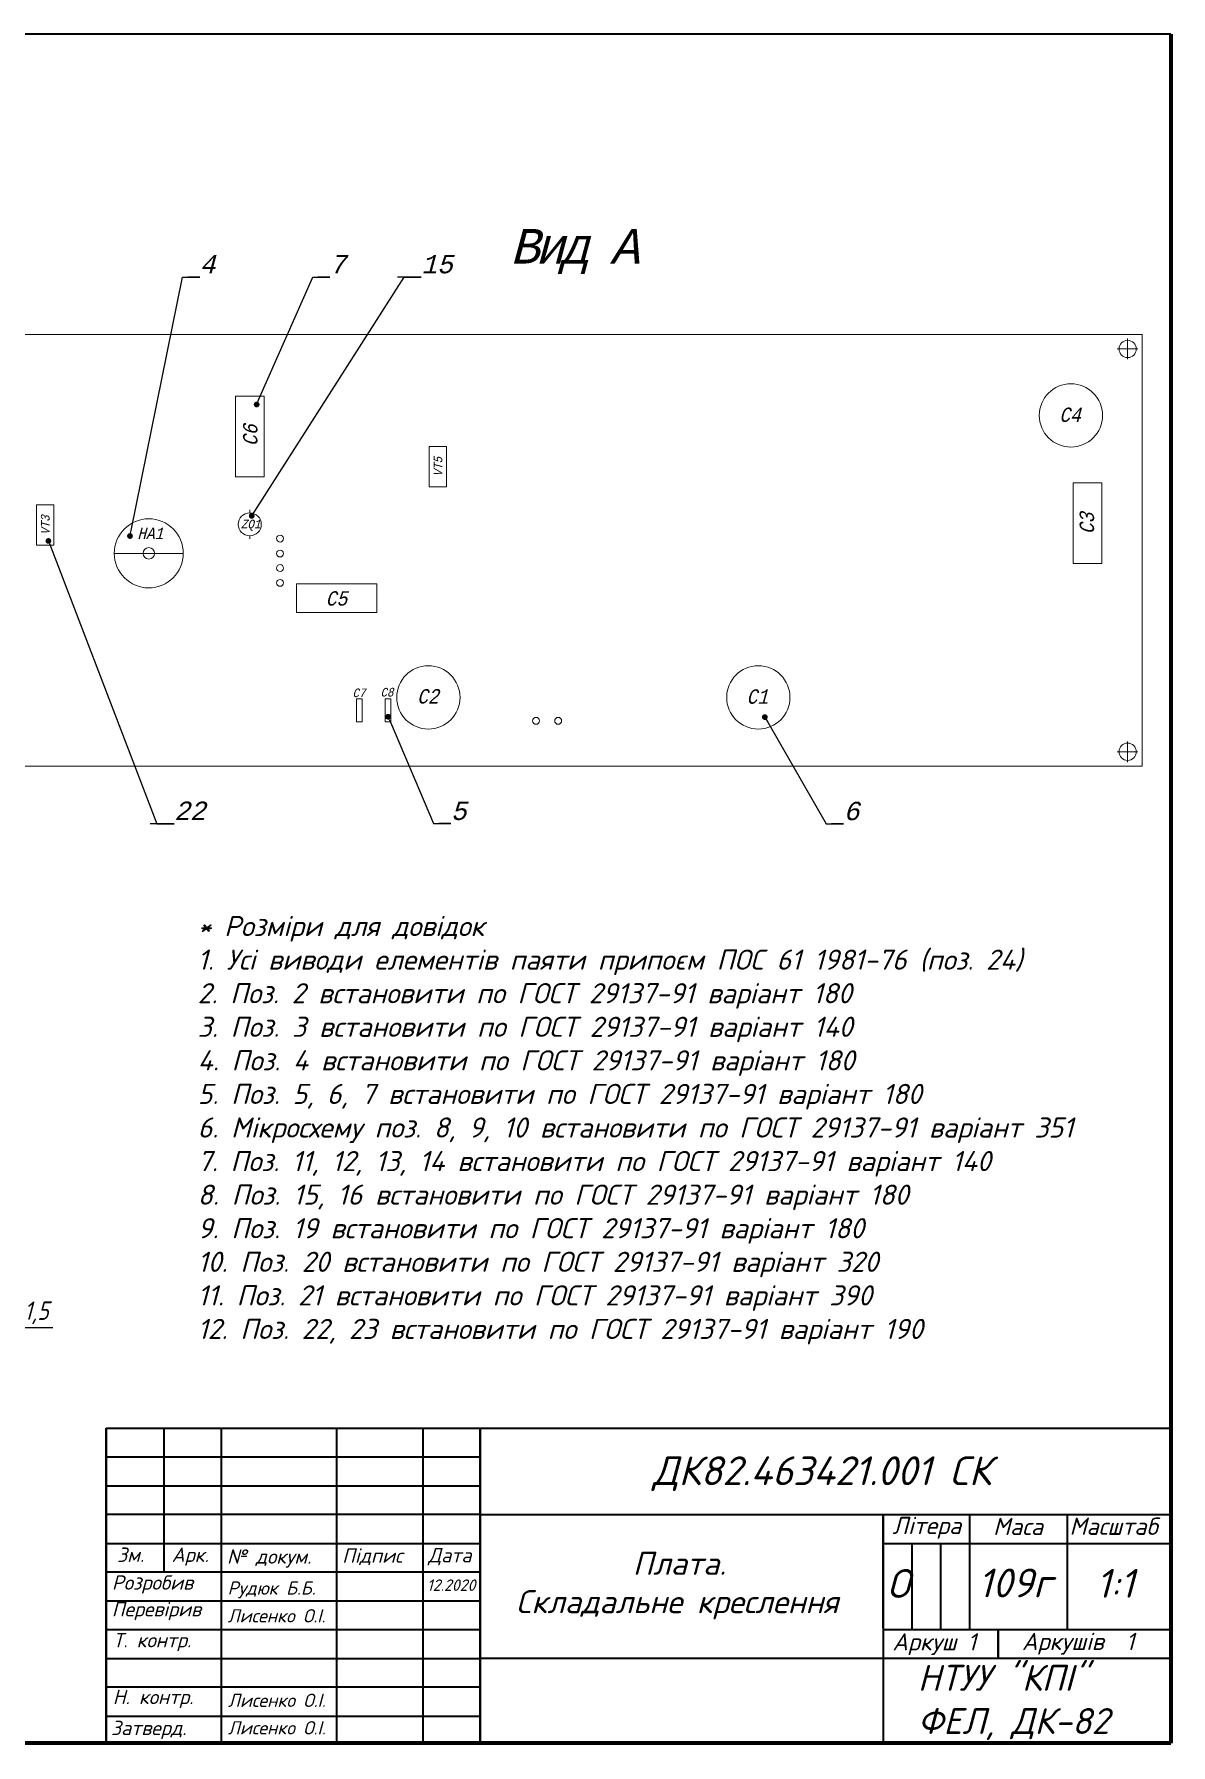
# Paper-space layout 'Лист1' of a CAD drawing. Header units: millimetres. Extents: x 0 to 420, y 0 to 297.
# Drawn here: x 222.5 to 420, y -0.3 to 297 of the extents above; entities that cross this region are included whole.
import ezdxf
from ezdxf import colors
from ezdxf.entities.mleader import LeaderData, LeaderLine
from ezdxf.math import Vec2, Vec3

# ---------------------------------------------------------------- set-up
doc = ezdxf.new("R2010")
doc.units = ezdxf.units.MM
doc.layers.get('0').update_dxf_attribs({"lineweight": 13})
doc.layers.add('Основная', color=7, linetype='Continuous', lineweight=70)
doc.layers.add('схема', color=7, linetype='Continuous', lineweight=35)
doc.styles.get("Standard").update_dxf_attribs({"font": 'isocteur.ttf', "width": 0.85, "oblique": 15})
doc.styles.add('стиль1', font='isocpeui.ttf')
doc.dimstyles.new('Копия ISO-25', dxfattribs={"dimtxt": 2.5, "dimasz": 2.5, "dimexe": 1.25, "dimexo": 0.625, "dimtad": 1, "dimtih": 1, "dimtoh": 1, "dimtxsty": 'Standard', "dimcen": 2.5, "dimadec": 0, "dimazin": 0, "dimtfac": 1, "dimtmove": 1, "dimatfit": 3, "dimfxl": 1, "dimarcsym": 0})

# ---------------------------------------------------------------- blocks, each defined once
blk = doc.blocks.new('_Dot')
at = {"color": 0, "linetype": 'ByBlock', "lineweight": -2, "transparency": 33554674}
blk.add_line((-0.5, 0), (-1, 0), dxfattribs=at)
at = {"color": 0, "linetype": 'ByBlock', "transparency": 33554674, "const_width": 0.5}
blk.add_lwpolyline([(-0.25, 0, 1), (0.25, 0, 1)], format="xyb", close=True, dxfattribs=at)
blk = doc.blocks.new('*D147')
at = {"color": 0, "lineweight": -2, "transparency": 16777216}
for p, q in [((210.71, 75.49), (210.71, 77.99)), ((203.65, 72.99), (211.96, 72.99)), ((203.65, 71.49), (211.96, 71.49)), ((210.71, 72.99), (210.71, 71.49)), ((210.71, 72.99), (210.71, 71.49)), ((210.71, 72.24), (219.95, 72.24)), ((219.95, 72.24), (225.73, 72.24)), ((210.71, 68.99), (210.71, 66.49))]:
    blk.add_line(p, q, dxfattribs=at)
at = {"color": 0, "transparency": 16777216}
for points in [[(210.29, 75.49), (211.12, 75.49), (210.71, 72.99)], [(210.29, 68.99), (211.12, 68.99), (210.71, 71.49)]]:
    blk.add_solid(points, dxfattribs=at)
at = {"layer": 'Defpoints', "color": 0, "transparency": 16777216}
for p in [(203.02, 72.99), (203.02, 71.49), (210.71, 71.49)]:
    blk.add_point(p, dxfattribs=at)
at = {"color": 0, "transparency": 16777216, "insert": (222.84, 74.79), "char_height": 2.5, "attachment_point": 5, "style": 'стиль1'}
blk.add_mtext('{\\fISOCPEUR|b0|i0|c204|p34;\\H1.28x;\\Q15;\\W0.85;1,5}', dxfattribs=at)

psp = doc.layouts.new('Лист1')

# ---------------------------------------------------------------- linework, layer by layer
at = {"transparency": 33554674}
for p, q in [((414.999, 244.801), (216.999, 244.801)), ((412.499, 242.301), (412.499, 244.101)), ((414.999, 169.801), (414.999, 244.801)), ((412.499, 242.301), (410.699, 242.301)), ((412.499, 242.301), (412.499, 240.501)), ((412.499, 242.301), (414.299, 242.301)), ((257.434, 220.081), (257.434, 234.081)), ((257.434, 234.081), (262.434, 234.081)), ((262.434, 234.081), (262.434, 220.081)), ((291.12, 218.362), (291.12, 225.362)), ((291.12, 225.362), (294.12, 225.362)), ((294.12, 225.362), (294.12, 218.362)), ((294.12, 225.362), (294.12, 225.362)), ((262.434, 220.081), (257.434, 220.081)), ((294.12, 218.362), (291.12, 218.362)), ((408.029, 219.01), (403.029, 219.01)), ((403.029, 219.01), (403.029, 205.01)), ((408.029, 205.01), (408.029, 219.01)), ((222.892, 215.199), (225.892, 215.199)), ((222.892, 208.199), (222.892, 215.199)), ((225.892, 215.199), (225.892, 208.199)), ((259.934, 214.313), (259.934, 213.813)), ((225.892, 208.199), (222.892, 208.199)), ((259.934, 209.813), (259.934, 209.313)), ((242.382, 206.782), (236.382, 206.782)), ((242.382, 206.782), (248.382, 206.782)), ((403.029, 205.01), (408.029, 205.01)), ((268.035, 201.49), (282.035, 201.49)), ((268.035, 196.49), (268.035, 201.49)), ((282.035, 201.49), (282.035, 196.49)), ((282.035, 196.49), (268.035, 196.49)), ((278.465, 177.48), (278.465, 181.48)), ((278.465, 181.48), (279.465, 181.48)), ((279.465, 181.48), (279.465, 177.48)), ((283.465, 181.48), (283.465, 177.48)), ((284.465, 181.48), (283.465, 181.48)), ((284.465, 177.48), (284.465, 181.48)), ((279.465, 177.48), (278.465, 177.48)), ((283.465, 177.48), (284.465, 177.48)), ((412.499, 172.301), (412.499, 174.101)), ((216.999, 169.801), (414.999, 169.801)), ((412.499, 172.301), (410.699, 172.301)), ((412.499, 172.301), (412.499, 170.501)), ((412.499, 172.301), (414.299, 172.301))]:
    psp.add_line(p, q, dxfattribs=at)
for centre, radius in [((412.499, 242.301), 1.5), ((402.64, 230.749), 5.5), ((242.382, 206.782), 6), ((259.934, 211.813), 2), ((265.192, 209.351), 0.6), ((242.382, 206.782), 1), ((265.192, 206.747), 0.6), ((265.192, 204.222), 0.6), ((265.192, 201.651), 0.6), ((290.971, 181.741), 5.5), ((348.316, 181.741), 5.5), ((309.693, 177.671), 0.6), ((313.528, 177.671), 0.6), ((412.499, 172.301), 1.5)]:
    psp.add_circle(centre, radius, dxfattribs=at)
at = {"layer": 'Основная', "ltscale": 10, "transparency": 33554674}
for p, q in [((419.999, 297.001), (419.999, 0.001)), ((419.999, 0.001), (-0.001, 0.001))]:
    psp.add_line(p, q, dxfattribs=at)
at = {"layer": 'схема', "transparency": 33554674}
for p, q in [((419.999, 297.001), (-0.001, 297.001)), ((234.999, 0.001), (234.999, 54.718)), ((234.999, 54.718), (419.999, 54.718)), ((234.999, 54.718), (234.999, 0.001)), ((234.999, 30.001), (234.999, 54.718)), ((244.999, 54.718), (244.999, 30.001)), ((244.999, 54.718), (244.999, 29.718)), ((254.999, 0.001), (254.999, 54.718)), ((274.999, 54.718), (274.999, 0.001)), ((289.999, 54.718), (289.999, 0.001)), ((299.999, 54.718), (299.999, -0.282)), ((299.999, 0.001), (299.999, 54.718)), ((419.999, 0.001), (419.999, 55.001)), ((419.999, 40.001), (419.999, 55.001)), ((419.999, 54.718), (419.999, 0.001)), ((299.999, 49.718), (234.999, 49.718)), ((234.999, 44.718), (299.999, 44.718)), ((234.999, 40.001), (234.999, 30.001)), ((299.999, 39.718), (234.999, 39.718)), ((299.999, 39.718), (419.999, 39.718)), ((299.999, 39.718), (419.999, 39.718)), ((369.999, 39.718), (369.999, 0.001)), ((369.999, 35.001), (369.999, 39.718)), ((369.999, 20.001), (369.999, 39.718)), ((384.999, 39.718), (384.999, 19.718)), ((384.999, 39.718), (384.999, 35.001)), ((401.999, 39.718), (401.999, 19.718)), ((401.999, 39.718), (401.999, 20.001)), ((419.999, 40.001), (419.999, 35.001)), ((234.999, 34.718), (299.999, 34.718)), ((369.999, 35.001), (369.999, 20.001)), ((369.999, 34.718), (419.999, 34.718)), ((374.999, 34.718), (374.999, 19.718)), ((374.999, 34.718), (374.999, 20.001)), ((379.999, 34.718), (379.999, 19.718)), ((379.999, 34.718), (379.999, 20.001)), ((384.999, 35.001), (384.999, 20.001)), ((234.999, 25.001), (234.999, 30.001)), ((299.999, 30.001), (299.999, 25.001)), ((299.999, 29.718), (234.999, 29.718)), ((234.999, 24.718), (299.999, 24.718)), ((299.999, 19.718), (234.999, 19.718)), ((369.999, 20.001), (369.999, 15.001)), ((419.999, 19.718), (369.999, 19.718)), ((389.999, 19.718), (389.999, 14.718)), ((389.999, 15.001), (389.999, 19.718)), ((419.999, 20.001), (419.999, 15.001)), ((299.999, 0.001), (299.999, 15.001)), ((369.999, 15.001), (369.999, 0.001)), ((234.999, 14.718), (299.999, 14.718)), ((419.999, 14.718), (299.999, 14.718)), ((299.999, 9.718), (234.999, 9.718)), ((234.999, 4.718), (299.999, 4.718)), ((234.999, 0.001), (419.999, 0.001)), ((274.999, 0.001), (254.999, 0.001)), ((289.999, 0.001), (299.999, 0.001)), ((369.999, 0.001), (299.999, 0.001))]:
    psp.add_line(p, q, dxfattribs=at)

# ---------------------------------------------------------------- texts
at = {"transparency": 33554674, "attachment_point": 1}
for s, width, heights, insert, char_height in [('{\\T0.75;Вид А}', 31.61763, [0], (305.168, 263.146), 6), ('{\\Q15;\\W0.75;C4}', 4.05068, [0], (400.597, 232.114), 2.5), ('{\\Q15;\\W0.75;HA1}', 4.05068, [0], (240.379, 211.252), 2), ('{\\Q15;\\W0.75;ZQ1}', 4.05068, [0], (258.396, 212.629), 1.5), ('{\\Q15;\\W0.75;C5}', 4.05068, [0], (273.108, 200.197), 2.5), ('{\\Q15;\\W0.75;С7}', 1.73665, [1.648], (277.784, 183.286), 1.5), ('{\\Q15;\\W0.75;С8}', 4.05068, [0], (282.653, 183.398), 1.5), ('{\\Q15;\\W0.75;C2}', 4.05068, [0], (289, 183.184), 2.5), ('{\\Q15;\\W0.75;C1}', 4.05068, [0], (346.251, 183.144), 2.5)]:
    psp.add_mtext_dynamic_manual_height_columns(s, width=width, gutter_width=12.5, heights=heights, dxfattribs=dict(at, insert=insert, char_height=char_height))
at = {"transparency": 33554674, "attachment_point": 1, "rotation": 90}
for s, insert, char_height in [('{\\Q15;\\W0.75;C6}', (258.762, 225.409), 2.5), ('{\\Q15;\\W0.75;VT5}', (291.894, 220.154), 1.5), ('{\\Q15;\\W0.75;C3}', (404.159, 210.1), 2.5), ('{\\Q15;\\W0.75;VT3}', (223.636, 210.004), 1.5)]:
    psp.add_mtext_dynamic_manual_height_columns(s, width=4.05068, gutter_width=12.5, heights=[0], dxfattribs=dict(at, insert=insert, char_height=char_height))
at = {"transparency": 33554674, "insert": (290.728, 28.464), "char_height": 2, "attachment_point": 1, "style": 'стиль1'}
psp.add_mtext_dynamic_manual_height_columns('12.2020', width=12.75587, gutter_width=12.5, heights=[2.689], dxfattribs=at)
at = {"layer": 'схема', "transparency": 33554674, "attachment_point": 1, "style": 'стиль1'}
for s, width, gutter_width, heights, insert, char_height in [('* Розміри для довідок\\P1. Усі виводи елементів паяти припоєм ПОС 61 1981-76 (поз. 24) \\P2. Поз. 2 встановити по ГОСТ 29137-91 варіант 180\\P3. Поз. 3 встановити по ГОСТ 29137-91 варіант 140\\P4. Поз. 4 встановити по ГОСТ 29137-91 варіант 180\\P5. Поз. 5, 6, 7 встановити по ГОСТ 29137-91 варіант 180\\P6. Мікросхему поз. 8, 9, 10 встановити по ГОСТ 29137-91 варіант 351\\P7. Поз. 11, 12, 13, 14 встановити по ГОСТ 29137-91 варіант 140\\P8. Поз. 15, 16 встановити по ГОСТ 29137-91 варіант 180\\P9. Поз. 19 встановити по ГОСТ 29137-91 варіант 180\\P10. Поз. 20 встановити по ГОСТ 29137-91 варіант 320\\P11. Поз. 21 встановити по ГОСТ 29137-91 варіант 390\\P12. Поз. 22, 23 встановити по ГОСТ 29137-91 варіант 190', 185, 12.5, [0], (250.873, 143.754), 3.5), ('\\pi26.49091;Плата.\\P\\pi6.19697;Складальне креслення', 70, 17.5, [43.188], (299.999, 33.256), 4), ('О', 14.68521, 15, [0], (370.677, 30.249), 5), ('109г', 18.04963, 15, [0], (386.486, 30.345), 5), ('1:1', 14.68521, 15, [5.03], (407.023, 30.28), 5)]:
    psp.add_mtext_dynamic_manual_height_columns(s, width=width, gutter_width=gutter_width, heights=heights, dxfattribs=dict(at, insert=insert, char_height=char_height))
at = {"layer": 'схема', "lineweight": 80, "transparency": 33554674, "insert": (329.94, 49.844), "char_height": 5, "attachment_point": 1, "style": 'стиль1'}
psp.add_mtext_dynamic_manual_height_columns('ДК82.463421.001 СК', width=81.86775, gutter_width=12.5, heights=[0], dxfattribs=at)
at = {"layer": 'схема', "color": 0, "lineweight": 80, "transparency": 33554674, "attachment_point": 1, "style": 'стиль1'}
for s, width, insert, char_height in [('Літера', 13.34732, (371.612, 39.34), 3), ('Маса', 13.34732, (389.112, 39.165), 3), ('Масштаб', 13.34732, (402.388, 39.2), 3), ('Зм.', 8.25946, (236.869, 33.997), 2.5), ('Арк.', 8.25946, (246.358, 33.997), 2.5), ('№ докум.', 17.13629, (255.976, 33.691), 2.5), ('Підпис', 8.25946, (275.992, 33.849), 2.5), ('Дата', 8.25946, (290.931, 33.923), 2.5), ('Розробив', 20, (235.969, 29.171), 2.5), ('Перевірив', 20, (235.949, 24.535), 2.5), ('Т. контр.', 20, (236.168, 19.155), 2.5), ('Аркуш 1 ', 17.51191, (371.603, 19.113), 3), ('Аркушів  1', 26.54418, (394.13, 19.184), 3), ('НТУУ "КПІ"\\PФЕЛ, ДК-82', 41.25607, (376.013, 13.602), 4.5), ('Н. контр.', 20, (236.123, 9.285), 2.5), ('Затверд.', 20, (235.798, 3.892), 2.5)]:
    psp.add_mtext_dynamic_manual_height_columns(s, width=width, gutter_width=12.5, heights=[0], dxfattribs=dict(at, insert=insert, char_height=char_height))
at = {"layer": 'схема', "transparency": 33554674, "char_height": 2.3, "attachment_point": 1, "style": 'стиль1'}
for s, insert in [('Рудюк Б.Б.', (256.072, 28.112)), ('Лисенко О.І.', (256.072, 23.285)), ('Лисенко О.І.', (256.129, 8.594)), ('Лисенко О.І.', (256.115, 3.821))]:
    psp.add_mtext(s, dxfattribs=dict(at, insert=insert))

# ---------------------------------------------------------------- dimensions: what is measured, and where the dimension line sits
at = {"transparency": 33554674}
dim = psp.add_linear_dim(base=(210.706, 71.493), p1=(203.024, 72.993), p2=(203.024, 71.493), angle=90, text='{\\fISOCPEUR|b0|i0|c204|p34;\\H1.28x;\\Q15;\\W0.85;<>}', dimstyle='Копия ISO-25', override={"dimtxsty": 'стиль1'}, dxfattribs=at)
dim.commit()
dim.dimension.update_dxf_attribs({"geometry": '*D147', "text_midpoint": (220.573, 74.788)})

# ---------------------------------------------------------------- leaders
ml = psp.add_multileader_mtext('Standard', dxfattribs=at)
ml.set_content('15', color=256)
ml.set_leader_properties()
ml.set_arrow_properties(name='DOT')
ml.build(insert=Vec2(0, 0))
ml.multileader.update_dxf_attribs({"text_left_attachment_type": 6, "text_right_attachment_type": 6, "dogleg_length": 3, "arrow_head_size": 1})
ctx = ml.context
ctx.base_point, ctx.char_height, ctx.arrow_head_size, ctx.landing_gap_size, ctx.plane_origin = Vec3(289.746, 254.806), 3.2, 1, 0, Vec3(260.267, 213.293)
ctx.left_attachment, ctx.right_attachment = 6, 6
notes = []
notes.append((ctx, [(0, (1, 1, 0), (286.746, 254.806), (1, 0), 3, [(0, [(260.267, 213.293)], 0, [])])]))
ctx.mtext.insert, ctx.mtext.flow_direction = Vec3(289.746, 258.646), 5
ml = psp.add_multileader_mtext('Standard', dxfattribs=at)
ml.set_content('4', color=256)
ml.set_leader_properties()
ml.set_arrow_properties(name='DOT')
ml.build(insert=Vec2(0, 0))
ml.multileader.update_dxf_attribs({"text_left_attachment_type": 6, "text_right_attachment_type": 6, "dogleg_length": 3, "arrow_head_size": 1})
ctx = ml.context
ctx.base_point, ctx.char_height, ctx.arrow_head_size, ctx.landing_gap_size, ctx.plane_origin = Vec3(251.225, 254.793), 3.2, 1, 0, Vec3(239.11, 209.793)
ctx.left_attachment, ctx.right_attachment = 6, 6
notes.append((ctx, [(0, (1, 1, 0), (248.225, 254.793), (1, 0), 3, [(0, [(239.11, 209.793)], 0, [])])]))
ctx.mtext.insert, ctx.mtext.flow_direction = Vec3(251.225, 258.633), 5
ml = psp.add_multileader_mtext('Standard', dxfattribs=at)
ml.set_content('7', color=256)
ml.set_leader_properties()
ml.set_arrow_properties(name='DOT')
ml.build(insert=Vec2(0, 0))
ml.multileader.update_dxf_attribs({"text_left_attachment_type": 6, "text_right_attachment_type": 6, "dogleg_length": 3, "arrow_head_size": 1})
ctx = ml.context
ctx.base_point, ctx.char_height, ctx.arrow_head_size, ctx.landing_gap_size, ctx.plane_origin = Vec3(273.867, 254.781), 3.2, 1, 0, Vec3(261.125, 232.65)
ctx.left_attachment, ctx.right_attachment = 6, 6
notes.append((ctx, [(0, (1, 1, 0), (270.867, 254.781), (1, 0), 3, [(0, [(261.125, 232.65)], 0, [])])]))
ctx.mtext.insert, ctx.mtext.flow_direction = Vec3(273.867, 258.621), 5
ml = psp.add_multileader_mtext('Standard', dxfattribs=at)
ml.set_content('22', color=256)
ml.set_leader_properties()
ml.set_arrow_properties(name='DOT')
ml.build(insert=Vec2(0, 0))
ml.multileader.update_dxf_attribs({"text_left_attachment_type": 6, "text_right_attachment_type": 6, "dogleg_length": 3, "arrow_head_size": 1})
ctx = ml.context
ctx.base_point, ctx.char_height, ctx.arrow_head_size, ctx.landing_gap_size, ctx.plane_origin = Vec3(246.792, 159.799), 3.2, 1, 0, Vec3(224.932, 208.933)
ctx.left_attachment, ctx.right_attachment = 6, 6
notes.append((ctx, [(0, (1, 1, 0), (243.792, 159.799), (1, 0), 3, [(0, [(224.932, 208.933)], 0, [])])]))
ctx.mtext.insert, ctx.mtext.flow_direction = Vec3(246.792, 163.639), 5
ml = psp.add_multileader_mtext('Standard', dxfattribs=at)
ml.set_content('5', color=256)
ml.set_leader_properties()
ml.set_arrow_properties(name='DOT')
ml.build(insert=Vec2(0, 0))
ml.multileader.update_dxf_attribs({"text_left_attachment_type": 6, "text_right_attachment_type": 6, "dogleg_length": 3, "arrow_head_size": 1})
ctx = ml.context
ctx.base_point, ctx.char_height, ctx.arrow_head_size, ctx.landing_gap_size, ctx.plane_origin = Vec3(294.88, 159.802), 3.2, 1, 0, Vec3(283.995, 177.546)
ctx.left_attachment, ctx.right_attachment = 6, 6
notes.append((ctx, [(0, (1, 1, 0), (291.88, 159.802), (1, 0), 3, [(0, [(283.97, 178.385)], 0, [])])]))
ctx.mtext.insert, ctx.mtext.flow_direction = Vec3(294.88, 163.642), 5
ml = psp.add_multileader_mtext('Standard', dxfattribs=at)
ml.set_content('6', color=256)
ml.set_leader_properties()
ml.set_arrow_properties(name='DOT')
ml.build(insert=Vec2(0, 0))
ml.multileader.update_dxf_attribs({"text_left_attachment_type": 6, "text_right_attachment_type": 6, "dogleg_length": 3, "arrow_head_size": 1})
ctx = ml.context
ctx.base_point, ctx.char_height, ctx.arrow_head_size, ctx.landing_gap_size, ctx.plane_origin = Vec3(363.134, 159.762), 3.2, 1, 0, Vec3(349.45, 178.321)
ctx.left_attachment, ctx.right_attachment = 6, 6
notes.append((ctx, [(0, (1, 1, 0), (360.134, 159.762), (1, 0), 3, [(0, [(349.45, 178.321)], 0, [])])]))
ctx.mtext.insert, ctx.mtext.flow_direction = Vec3(363.134, 163.602), 5
for ctx, leaders in notes:
    for number, flags, end, landing, length, lines in leaders:
        leader = LeaderData()
        leader.index, (leader.has_last_leader_line, leader.has_dogleg_vector, leader.attachment_direction) = number, flags
        leader.last_leader_point, leader.dogleg_vector, leader.dogleg_length = Vec3(end), Vec3(landing), length
        for number, points, colour, breaks in lines:
            line = LeaderLine()
            line.index, line.vertices, line.color, line.breaks = number, Vec3.list(points), colors.encode_raw_color(colour), breaks
            leader.lines.append(line)
        ctx.leaders.append(leader)

doc.saveas('drawing.dxf')
